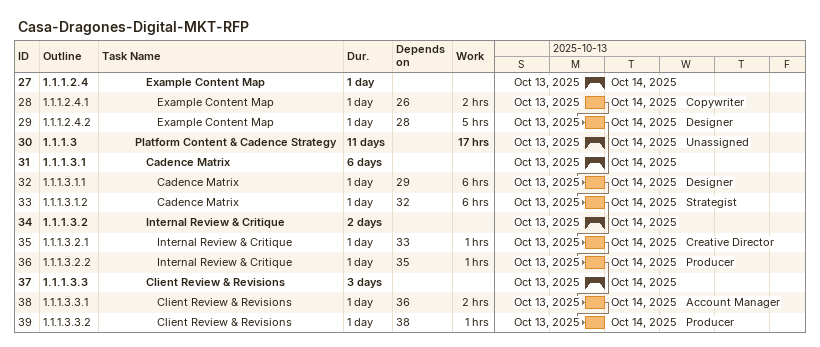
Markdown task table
Casa-Dragones-Digital-MKT-RFP

| ID | WBS | Task | Duration | Start | Finish | Predecessors | Resources | Work (h) |
|---|---|---|---|---|---|---|---|---|
| 27 | 1.1.1.2.4 | **Example Content Map** | 1d | 2025-10-13 | 2025-10-14 |  |  |  |
| 28 | 1.1.1.2.4.1 | Example Content Map | 1d | 2025-10-13 | 2025-10-14 | 26 | Copywriter | 2 |
| 29 | 1.1.1.2.4.2 | Example Content Map | 1d | 2025-10-13 | 2025-10-14 | 28 | Designer | 5 |
| 30 | 1.1.1.3 | **Platform Content & Cadence Strategy** | 11d | 2025-10-13 | 2025-10-14 |  | Unassigned | 17 |
| 31 | 1.1.1.3.1 | **Cadence Matrix** | 6d | 2025-10-13 | 2025-10-14 |  |  |  |
| 32 | 1.1.1.3.1.1 | Cadence Matrix | 1d | 2025-10-13 | 2025-10-14 | 29 | Designer | 6 |
| 33 | 1.1.1.3.1.2 | Cadence Matrix | 1d | 2025-10-13 | 2025-10-14 | 32 | Strategist | 6 |
| 34 | 1.1.1.3.2 | **Internal Review & Critique** | 2d | 2025-10-13 | 2025-10-14 |  |  |  |
| 35 | 1.1.1.3.2.1 | Internal Review & Critique | 1d | 2025-10-13 | 2025-10-14 | 33 | Creative Director | 1 |
| 36 | 1.1.1.3.2.2 | Internal Review & Critique | 1d | 2025-10-13 | 2025-10-14 | 35 | Producer | 1 |
| 37 | 1.1.1.3.3 | **Client Review & Revisions** | 3d | 2025-10-13 | 2025-10-14 |  |  |  |
| 38 | 1.1.1.3.3.1 | Client Review & Revisions | 1d | 2025-10-13 | 2025-10-14 | 36 | Account Manager | 2 |
| 39 | 1.1.1.3.3.2 | Client Review & Revisions | 1d | 2025-10-13 | 2025-10-14 | 38 | Producer | 1 |
